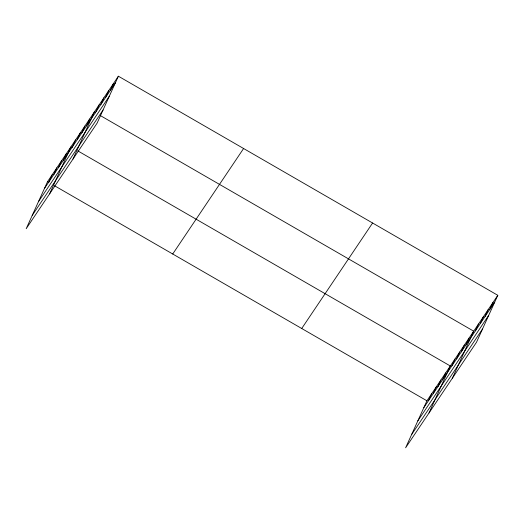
<?xml version="1.0" encoding="UTF-8"?>
<svg xmlns="http://www.w3.org/2000/svg" width="524" height="524" viewBox="0 0 524 524"><rect width="100%" height="100%" fill="white"/><g stroke="black" fill="none" stroke-linecap="round" stroke-linejoin="round"><path stroke-width="0.79" d="M118.385 76.209L47.514 181.704L26.2 228.693L97.071 123.199L118.385 76.209L497.8 295.307L476.486 342.296L405.615 447.791L426.929 400.801L497.8 295.307M49.105 181.553L52.19 174.741M53.782 174.59L56.867 167.778M58.459 167.628L61.55 160.816M63.135 160.665L66.227 153.853M49.59 193.88L70.904 146.89L72.279 147.683M72.489 146.74L75.58 139.928M77.166 139.777L80.257 132.965M81.842 132.814L84.934 126.002M86.525 125.852L89.611 119.04M72.974 159.067L94.287 112.077L95.663 112.876M96.016 111.717L99.108 104.905M100.837 104.545L103.929 97.733M105.658 97.372L108.75 90.56M110.479 90.194L113.564 83.388M428.521 400.644L431.606 393.838M433.197 393.688L436.282 386.876M437.874 386.725L440.966 379.913M442.551 379.762L445.642 372.95M429.005 412.978L450.319 365.988L77.781 150.866M451.904 365.837L454.996 359.025M456.581 358.875L459.672 352.062M461.258 351.912L464.349 345.1M465.941 344.949L469.026 338.137M452.389 378.164L473.703 331.175L100.484 115.653M475.432 330.814L478.523 324.002M480.253 323.642L483.344 316.83M485.073 316.463L488.165 309.658M489.894 309.291L492.979 302.479M44.429 188.516L115.293 83.021M38.409 201.773L109.28 96.278M32.213 215.429L103.084 109.942M172.724 254.002L243.594 148.515M301.726 328.496L372.59 223.008M423.844 407.606L494.708 302.119M417.825 420.87L488.696 315.376M411.628 434.527L482.499 329.039M47.514 181.704L48.889 182.496M54.398 185.673L426.929 400.801"/></g></svg>
